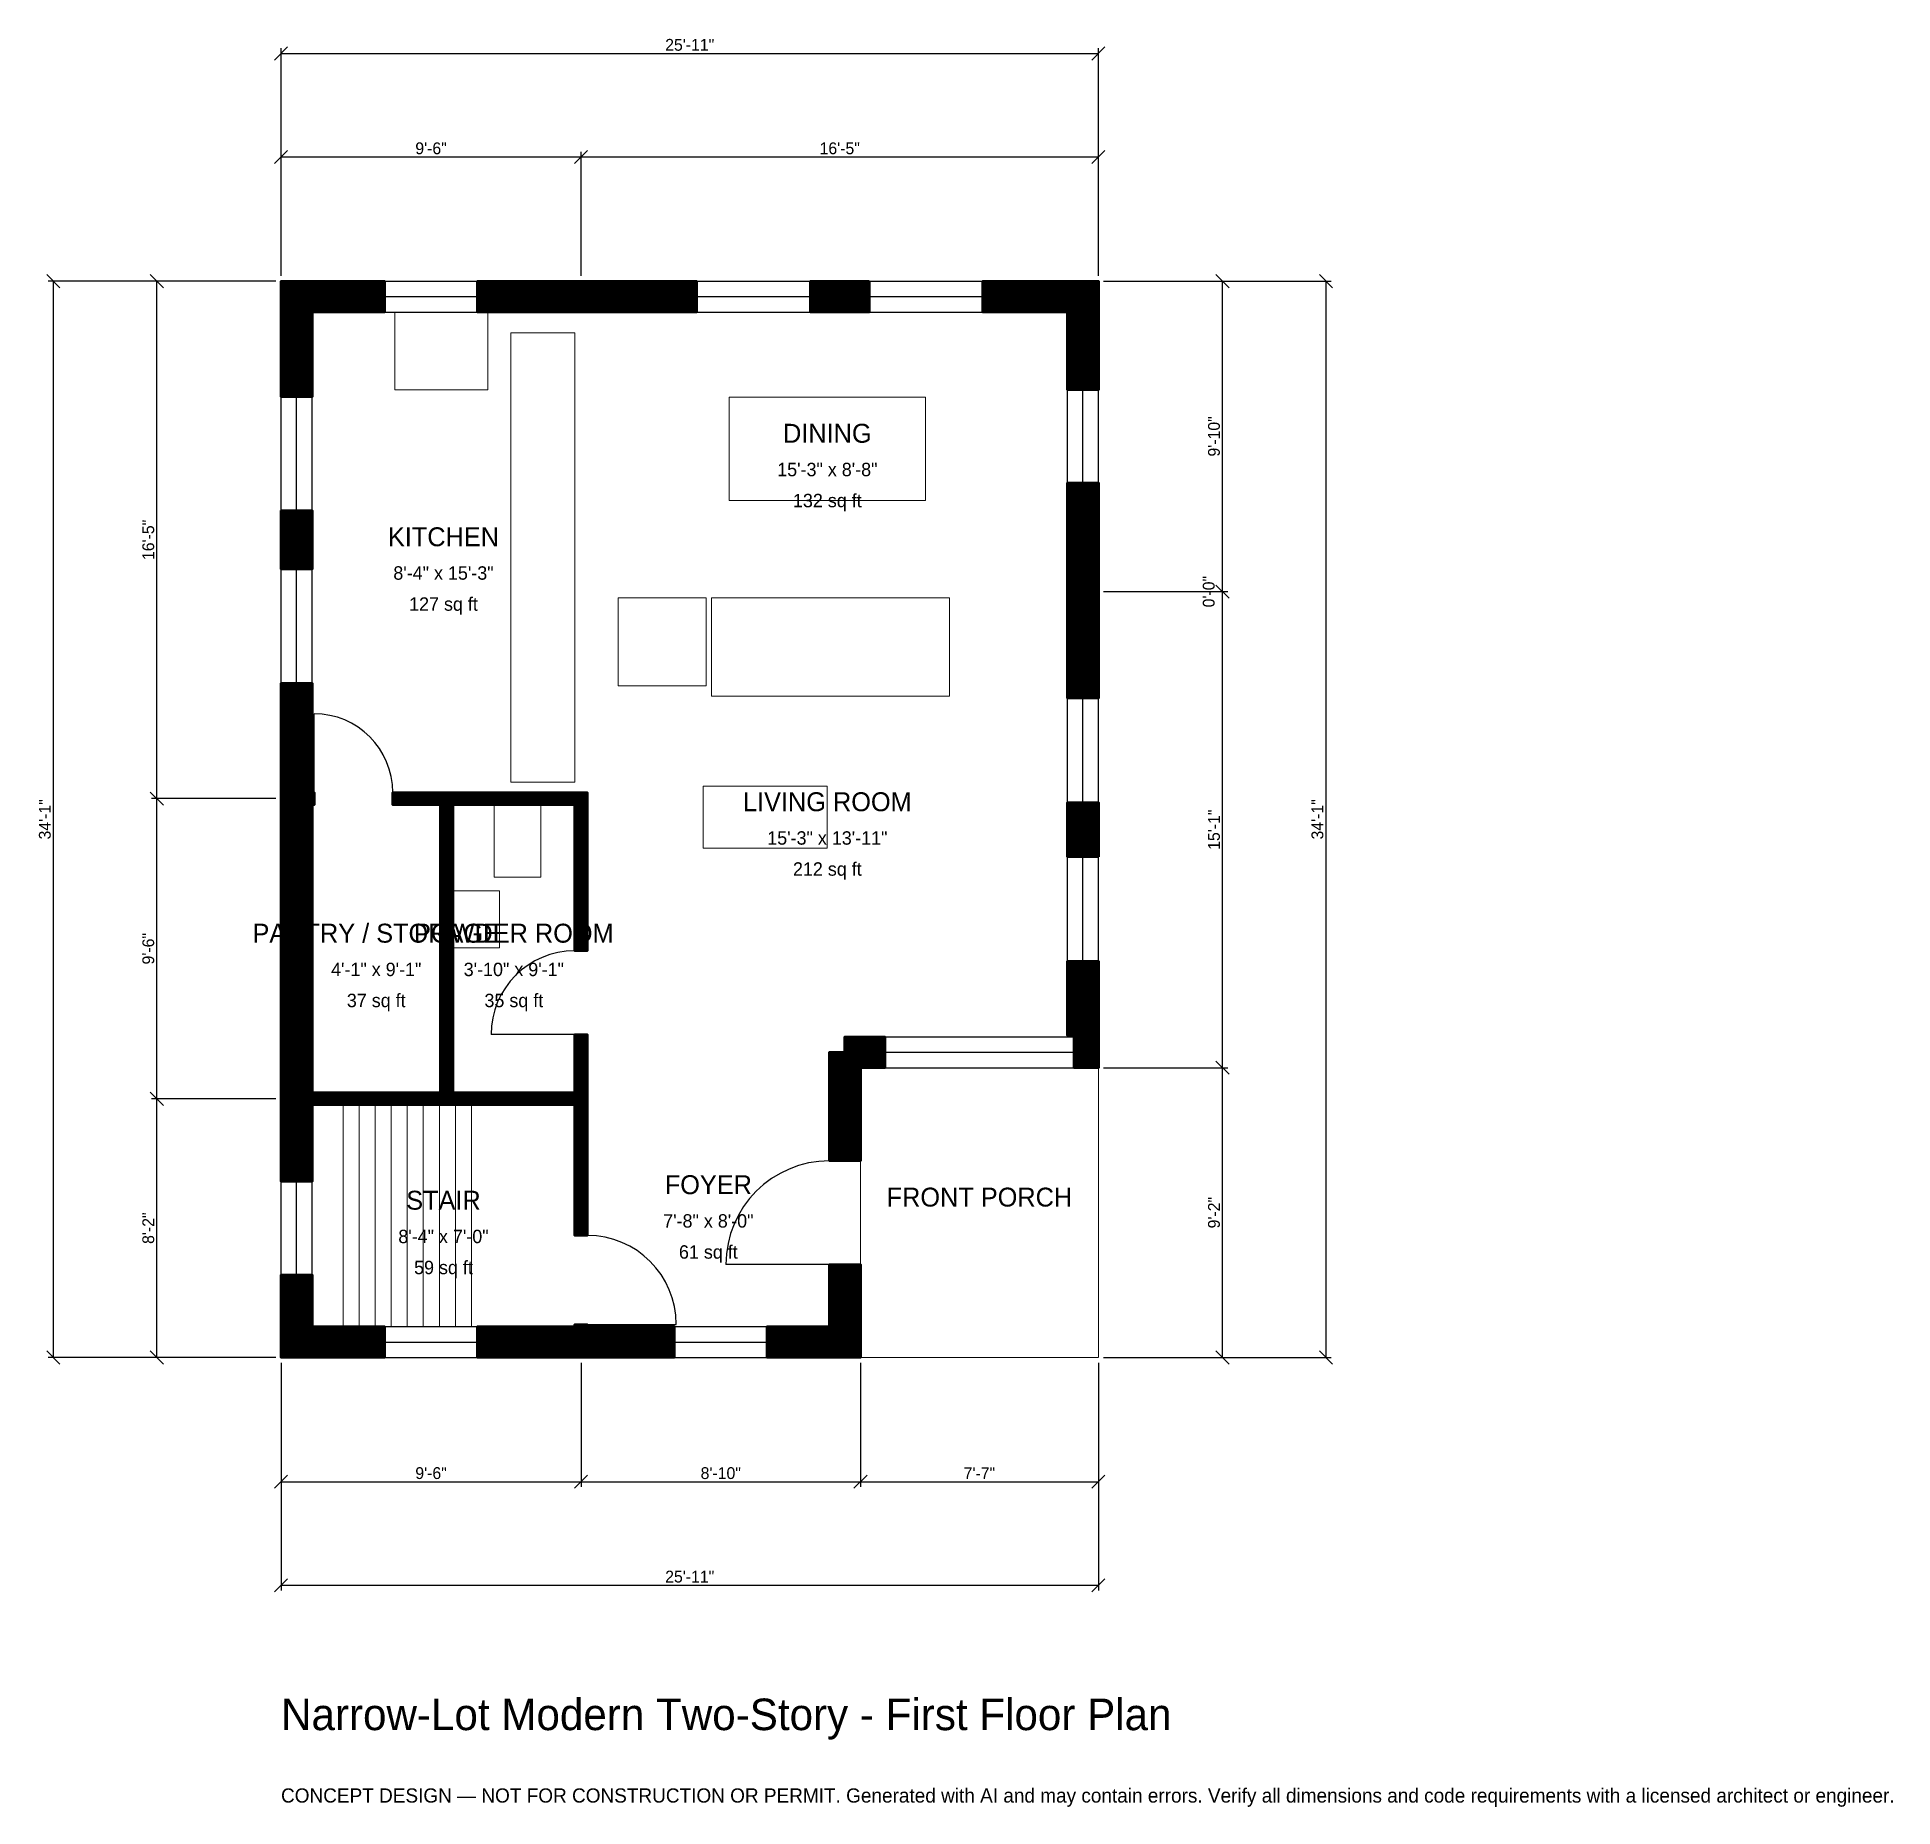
# Model space of a CAD drawing. Header units: inches. Extents: x -93 to 613, y -171 to 502.
import ezdxf
from ezdxf.enums import TextEntityAlignment as Align

# ---------------------------------------------------------------- set-up
doc = ezdxf.new("R2010")
doc.units = ezdxf.units.IN
doc.header["$MEASUREMENT"] = 0
doc.linetypes.add('DASHED', pattern=[0.6, 0.5, -0.1])
for name, color, linetype, lineweight in [('A-ANNO-DIMS', 1, 'Continuous', 13), ('A-ANNO-TEXT', 7, 'Continuous', 18), ('A-AREA-IDEN', 7, 'Continuous', 18), ('A-DOOR', 2, 'Continuous', 25), ('A-FLOR-FIXT', 9, 'Continuous', 13), ('A-FLOR-STRS', 3, 'Continuous', 18), ('A-FURN', 9, 'Continuous', 13), ('A-GLAZ', 4, 'Continuous', 25), ('A-SITE-PAVE', 8, 'Continuous', 13), ('A-WALL', 7, 'Continuous', 50), ('A-WALL-PATT', 8, 'Continuous', 13)]:
    doc.layers.add(name, color=color, linetype=linetype, lineweight=lineweight)
doc.dimstyles.new('PLAN', dxfattribs={"dimtxt": 4.5, "dimasz": 3, "dimexe": 2, "dimexo": 2, "dimgap": 1, "dimtad": 1, "dimdec": 0, "dimlunit": 4, "dimtsz": 2.5, "dimcen": 2.5, "dimclrd": 1, "dimclre": 1, "dimazin": 3, "dimtfac": 1, "dimtmove": 0, "dimatfit": 3})

msp = doc.modelspace()

# ---------------------------------------------------------------- hatches: boundary and pattern name
at = {"layer": 'A-WALL-PATT'}
h = msp.add_hatch(dxfattribs=at)
h.set_pattern_fill('ANSI31', color=8, scale=0.8)
h.paths.add_polyline_path([(0, 0), (0, 11.811), (0, 11.811), (0, 31.4961), (11.811, 31.4961), (11.811, 11.811), (39.3701, 11.811), (39.3701, 0), (11.811, 0), (11.811, 0), (0, 0), (0, 0), (0, 0)])
h.paths.add_polyline_path([(0, 92.5197), (0, 96.063), (0, 96.063), (0, 100.7874), (0, 100.7874), (0, 104.3307), (0, 206.6929), (0, 210.2362), (0, 210.2362), (0, 214.9606), (0, 214.9606), (0, 218.5039), (0, 256.5617), (11.811, 256.5617), (11.811, 218.5039), (11.811, 214.9606), (12.5984, 214.9606), (12.5984, 210.2362), (11.811, 210.2362), (11.811, 206.6929), (11.811, 104.3307), (11.811, 100.7874), (60.6299, 100.7874), (60.6299, 210.2362), (42.5197, 210.2362), (42.5197, 214.9606), (60.6299, 214.9606), (65.3543, 214.9606), (111.811, 214.9606), (116.5354, 214.9606), (116.5354, 210.2362), (116.5354, 154.7244), (111.811, 154.7244), (111.811, 210.2362), (65.3543, 210.2362), (65.3543, 100.7874), (111.811, 100.7874), (111.811, 107.874), (111.811, 112.5984), (111.811, 122.8346), (116.5354, 122.8346), (116.5354, 112.5984), (116.5354, 107.874), (116.5354, 100.7874), (116.5354, 96.063), (116.5354, 46.4567), (111.811, 46.4567), (111.811, 96.063), (65.3543, 96.063), (60.6299, 96.063), (11.811, 96.063), (11.811, 92.5197), (11.811, 66.9291), (0, 66.9291), (0, 92.5197)])
h.paths.add_polyline_path([(0, 322.1785), (11.811, 322.1785), (11.811, 299.8688), (0, 299.8688), (0, 322.1785)])
h.paths.add_polyline_path([(0, 397.6378), (0, 397.6378), (0, 409.4488), (0, 409.4488), (0, 409.4489), (11.811, 409.4489), (11.811, 409.4488), (39.3701, 409.4488), (39.3701, 397.6378), (11.811, 397.6378), (11.811, 365.4856), (0, 365.4856), (0, 397.6378)])
h.paths.add_polyline_path([(108.2677, 409.4488), (120.0787, 409.4488), (158.1365, 409.4488), (158.1365, 397.6378), (120.0787, 397.6378), (108.2677, 397.6378), (74.8031, 397.6378), (74.8031, 409.4488), (108.2677, 409.4488)])
h.paths.add_polyline_path([(223.7533, 409.4488), (223.7533, 397.6378), (201.4436, 397.6378), (201.4436, 409.4488), (223.7533, 409.4488)])
h.paths.add_polyline_path([(299.2126, 409.4488), (299.2126, 409.4489), (311.0236, 409.4489), (311.0236, 409.4488), (311.0237, 409.4488), (311.0237, 397.6378), (311.0236, 397.6378), (311.0236, 368.1102), (299.2126, 368.1102), (299.2126, 397.6378), (267.0604, 397.6378), (267.0604, 409.4488), (299.2126, 409.4488)])
h.paths.add_polyline_path([(311.0236, 297.2441), (311.0236, 285.4331), (311.0236, 250.853), (299.2126, 250.853), (299.2126, 285.4331), (299.2126, 297.2441), (299.2126, 332.6772), (311.0236, 332.6772), (311.0236, 297.2441)])
h.paths.add_polyline_path([(311.0236, 190.4856), (299.2126, 190.4856), (299.2126, 211.0892), (311.0236, 211.0892), (311.0236, 190.4856)])
h.paths.add_polyline_path([(311.0236, 122.0472), (311.0237, 122.0472), (311.0237, 110.2362), (311.0236, 110.2362), (311.0236, 110.2362), (301.7717, 110.2362), (301.7717, 122.4409), (299.2126, 122.4409), (299.2126, 150.7218), (311.0236, 150.7218), (311.0236, 122.0472)])
h.paths.add_polyline_path([(220.4724, 110.2362), (220.4724, 74.8031), (208.6614, 74.8031), (208.6614, 116.1417), (214.5669, 116.1417), (214.5669, 122.0472), (229.7244, 122.0472), (229.7244, 110.2362), (220.4724, 110.2362)])
h.paths.add_polyline_path([(220.4724, 11.811), (220.4725, 11.811), (220.4725, 0), (220.4724, 0), (220.4724, 0), (208.6614, 0), (208.6614, 0), (185.0394, 0), (185.0394, 11.811), (208.6614, 11.811), (208.6614, 35.4331), (220.4724, 35.4331), (220.4724, 11.811)])
h.paths.add_polyline_path([(120.0787, 0), (116.5354, 0), (116.5354, 0), (111.811, 0), (111.811, 0), (108.2677, 0), (74.8031, 0), (74.8031, 11.811), (108.2677, 11.811), (111.811, 11.811), (111.811, 12.5984), (116.5354, 12.5984), (116.5354, 11.811), (120.0787, 11.811), (149.6063, 11.811), (149.6063, 0), (120.0787, 0)])

# ---------------------------------------------------------------- linework, layer by layer
at = {"layer": 'A-DOOR'}
for p, q in [((12.5984, 214.9606), (12.5984, 244.8819)), ((111.811, 122.8346), (79.9213, 122.8346)), ((208.6614, 35.4331), (169.2913, 35.4331)), ((116.5354, 12.5984), (150.3937, 12.5984))]:
    msp.add_line(p, q, dxfattribs=at)
for centre, radius, start, end in [((12.5984, 214.9606), 29.9213, 0, 90), ((111.811, 122.8346), 31.8898, 90, 180), ((208.6614, 35.4331), 39.3701, 90, 180), ((116.5354, 12.5984), 33.8583, 0, 90)]:
    msp.add_arc(centre, radius, start, end, dxfattribs=at)
at = {"layer": 'A-FLOR-FIXT'}
for points in [[(87.4016, 218.8976), (111.811, 218.8976), (111.811, 389.7638), (87.4016, 389.7638)], [(81.1024, 182.6772), (98.8189, 182.6772), (98.8189, 210.2362), (81.1024, 210.2362)], [(65.3543, 155.9055), (83.0709, 155.9055), (83.0709, 177.5591), (65.3543, 177.5591)]]:
    msp.add_lwpolyline(points, close=True, dxfattribs=at)
at = {"layer": 'A-FLOR-STRS'}
for p, q in [((23.622, 11.811), (23.622, 96.063)), ((29.7244, 11.811), (29.7244, 96.063)), ((35.8268, 11.811), (35.8268, 96.063)), ((41.9291, 11.811), (41.9291, 96.063)), ((48.0315, 11.811), (48.0315, 96.063)), ((54.1339, 11.811), (54.1339, 96.063)), ((60.2362, 11.811), (60.2362, 96.063)), ((66.3386, 11.811), (66.3386, 96.063)), ((72.4409, 11.811), (72.4409, 96.063))]:
    msp.add_line(p, q, dxfattribs=at)
at = {"layer": 'A-FURN'}
for points in [[(43.3071, 368.1102), (78.7402, 368.1102), (78.7402, 397.6378), (43.3071, 397.6378)], [(170.4724, 325.9843), (245.2756, 325.9843), (245.2756, 365.3543), (170.4724, 365.3543)], [(128.3465, 255.5118), (161.811, 255.5118), (161.811, 288.9764), (128.3465, 288.9764)], [(163.7795, 251.5748), (254.3307, 251.5748), (254.3307, 288.9764), (163.7795, 288.9764)], [(160.6299, 193.7008), (207.874, 193.7008), (207.874, 217.3228), (160.6299, 217.3228)]]:
    msp.add_lwpolyline(points, close=True, dxfattribs=at)
at = {"layer": 'A-GLAZ'}
for p, q in [((39.3701, 409.4488), (74.8031, 409.4488)), ((39.3701, 403.5433), (74.8031, 403.5433)), ((158.1365, 409.4488), (201.4436, 409.4488)), ((158.1365, 403.5433), (201.4436, 403.5433)), ((223.7533, 409.4488), (267.0604, 409.4488)), ((223.7533, 403.5433), (267.0604, 403.5433)), ((39.3701, 397.6378), (74.8031, 397.6378)), ((158.1365, 397.6378), (201.4436, 397.6378)), ((223.7533, 397.6378), (267.0604, 397.6378)), ((299.2126, 332.6772), (299.2126, 368.1102)), ((305.1181, 332.6772), (305.1181, 368.1102)), ((311.0236, 332.6772), (311.0236, 368.1102)), ((0, 322.1785), (0, 365.4856)), ((5.9055, 322.1785), (5.9055, 365.4856)), ((11.811, 322.1785), (11.811, 365.4856)), ((0, 256.5617), (0, 299.8688)), ((5.9055, 256.5617), (5.9055, 299.8688)), ((11.811, 256.5617), (11.811, 299.8688)), ((299.2126, 211.0892), (299.2126, 250.853)), ((305.1181, 211.0892), (305.1181, 250.853)), ((311.0236, 211.0892), (311.0236, 250.853)), ((299.2126, 150.7218), (299.2126, 190.4856)), ((305.1181, 150.7218), (305.1181, 190.4856)), ((311.0236, 150.7218), (311.0236, 190.4856)), ((229.7244, 122.0472), (301.7717, 122.0472)), ((229.7244, 116.1417), (301.7717, 116.1417)), ((229.7244, 110.2362), (301.7717, 110.2362)), ((0, 31.4961), (0, 66.9291)), ((5.9055, 31.4961), (5.9055, 66.9291)), ((11.811, 31.4961), (11.811, 66.9291)), ((39.3701, 11.811), (74.8031, 11.811)), ((149.6063, 11.811), (185.0394, 11.811)), ((39.3701, 5.9055), (74.8031, 5.9055)), ((39.3701, 0), (74.8031, 0)), ((149.6063, 5.9055), (185.0394, 5.9055)), ((149.6063, 0), (185.0394, 0))]:
    msp.add_line(p, q, dxfattribs=at)
at = {"layer": 'A-SITE-PAVE', "linetype": 'DASHED'}
msp.add_lwpolyline([(220.4724, 0), (311.0236, 0), (311.0236, 110.2362), (220.4724, 110.2362)], close=True, dxfattribs=at)
at = {"layer": 'A-WALL'}
for points in [[(0, 397.6378), (0, 397.6378), (0, 409.4488), (0, 409.4488), (0, 409.4489), (11.811, 409.4489), (11.811, 409.4488), (39.3701, 409.4488), (39.3701, 397.6378), (11.811, 397.6378), (11.811, 365.4856), (0, 365.4856), (0, 397.6378)], [(108.2677, 409.4488), (120.0787, 409.4488), (158.1365, 409.4488), (158.1365, 397.6378), (120.0787, 397.6378), (108.2677, 397.6378), (74.8031, 397.6378), (74.8031, 409.4488), (108.2677, 409.4488)], [(223.7533, 409.4488), (223.7533, 397.6378), (201.4436, 397.6378), (201.4436, 409.4488), (223.7533, 409.4488)], [(299.2126, 409.4488), (299.2126, 409.4489), (311.0236, 409.4489), (311.0236, 409.4488), (311.0237, 409.4488), (311.0237, 397.6378), (311.0236, 397.6378), (311.0236, 368.1102), (299.2126, 368.1102), (299.2126, 397.6378), (267.0604, 397.6378), (267.0604, 409.4488), (299.2126, 409.4488)], [(311.0236, 297.2441), (311.0236, 285.4331), (311.0236, 250.853), (299.2126, 250.853), (299.2126, 285.4331), (299.2126, 297.2441), (299.2126, 332.6772), (311.0236, 332.6772), (311.0236, 297.2441)], [(0, 322.1785), (11.811, 322.1785), (11.811, 299.8688), (0, 299.8688), (0, 322.1785)], [(0, 92.5197), (0, 96.063), (0, 96.063), (0, 100.7874), (0, 100.7874), (0, 104.3307), (0, 206.6929), (0, 210.2362), (0, 210.2362), (0, 214.9606), (0, 214.9606), (0, 218.5039), (0, 256.5617), (11.811, 256.5617), (11.811, 218.5039), (11.811, 214.9606), (12.5984, 214.9606), (12.5984, 210.2362), (11.811, 210.2362), (11.811, 206.6929), (11.811, 104.3307), (11.811, 100.7874), (60.6299, 100.7874), (60.6299, 210.2362), (42.5197, 210.2362), (42.5197, 214.9606), (60.6299, 214.9606), (65.3543, 214.9606), (111.811, 214.9606), (116.5354, 214.9606), (116.5354, 210.2362), (116.5354, 154.7244), (111.811, 154.7244), (111.811, 210.2362), (65.3543, 210.2362), (65.3543, 100.7874), (111.811, 100.7874), (111.811, 107.874), (111.811, 112.5984), (111.811, 122.8346), (116.5354, 122.8346), (116.5354, 112.5984), (116.5354, 107.874), (116.5354, 100.7874), (116.5354, 96.063), (116.5354, 46.4567), (111.811, 46.4567), (111.811, 96.063), (65.3543, 96.063), (60.6299, 96.063), (11.811, 96.063), (11.811, 92.5197), (11.811, 66.9291), (0, 66.9291), (0, 92.5197)], [(311.0236, 190.4856), (299.2126, 190.4856), (299.2126, 211.0892), (311.0236, 211.0892), (311.0236, 190.4856)], [(311.0236, 122.0472), (311.0237, 122.0472), (311.0237, 110.2362), (311.0236, 110.2362), (311.0236, 110.2362), (301.7717, 110.2362), (301.7717, 122.4409), (299.2126, 122.4409), (299.2126, 150.7218), (311.0236, 150.7218), (311.0236, 122.0472)], [(220.4724, 110.2362), (220.4724, 74.8031), (208.6614, 74.8031), (208.6614, 116.1417), (214.5669, 116.1417), (214.5669, 122.0472), (229.7244, 122.0472), (229.7244, 110.2362), (220.4724, 110.2362)], [(220.4724, 11.811), (220.4725, 11.811), (220.4725, 0), (220.4724, 0), (220.4724, 0), (208.6614, 0), (208.6614, 0), (185.0394, 0), (185.0394, 11.811), (208.6614, 11.811), (208.6614, 35.4331), (220.4724, 35.4331), (220.4724, 11.811)], [(0, 0), (0, 11.811), (0, 11.811), (0, 31.4961), (11.811, 31.4961), (11.811, 11.811), (39.3701, 11.811), (39.3701, 0), (11.811, 0), (11.811, 0), (0, 0), (0, 0), (0, 0)], [(120.0787, 0), (116.5354, 0), (116.5354, 0), (111.811, 0), (111.811, 0), (108.2677, 0), (74.8031, 0), (74.8031, 11.811), (108.2677, 11.811), (111.811, 11.811), (111.811, 12.5984), (116.5354, 12.5984), (116.5354, 11.811), (120.0787, 11.811), (149.6063, 11.811), (149.6063, 0), (120.0787, 0)]]:
    msp.add_lwpolyline(points, close=True, dxfattribs=at)

# ---------------------------------------------------------------- texts
at = {"layer": 'A-ANNO-TEXT'}
for s, height, p in [('Narrow-Lot Modern Two-Story - First Floor Plan', 12, (0, -141.7323)), ('CONCEPT DESIGN — NOT FOR CONSTRUCTION OR PERMIT. Generated with AI and may contain errors. Verify all dimensions and code requirements with a licensed architect or engineer.', 5.4, (0, -169.2913))]:
    msp.add_text(s, height=height, dxfattribs=at).set_placement(p)
at = {"layer": 'A-AREA-IDEN'}
for s, height, p in [('DINING', 7.2, (207.874, 351.5748)), ('15\'-3" x 8\'-8"', 5.1, (207.874, 337.7953)), ('132 sq ft', 5.1, (207.874, 325.9843)), ('KITCHEN', 7.2, (61.811, 312.2047)), ('8\'-4" x 15\'-3"', 5.1, (61.811, 298.4252)), ('127 sq ft', 5.1, (61.811, 286.6142)), ('LIVING ROOM', 7.2, (207.874, 211.4173)), ('15\'-3" x 13\'-11"', 5.1, (207.874, 197.6378)), ('212 sq ft', 5.1, (207.874, 185.8268)), ('PANTRY / STORAGE', 7.2, (36.2205, 161.4173)), ('POWDER ROOM', 7.2, (88.5827, 161.4173)), ('4\'-1" x 9\'-1"', 5.1, (36.2205, 147.6378)), ('3\'-10" x 9\'-1"', 5.1, (88.5827, 147.6378)), ('37 sq ft', 5.1, (36.2205, 135.8268)), ('35 sq ft', 5.1, (88.5827, 135.8268)), ('FOYER', 7.2, (162.5984, 65.748)), ('FRONT PORCH', 7.2, (265.748, 61.0236)), ('STAIR', 7.2, (61.811, 59.8425)), ('7\'-8" x 8\'-0"', 5.1, (162.5984, 51.9685)), ('8\'-4" x 7\'-0"', 5.1, (61.811, 46.063)), ('61 sq ft', 5.1, (162.5984, 40.1575)), ('59 sq ft', 5.1, (61.811, 34.252))]:
    msp.add_text(s, height=height, dxfattribs=at).set_placement(p, align=Align.MIDDLE_CENTER)

# ---------------------------------------------------------------- dimensions: what is measured, and where the dimension line sits
at = {"layer": 'A-ANNO-DIMS'}
for base, p1, p2, text in [((0, 496.063), (0, 409.4488), (311.0236, 409.4488), '25\'-11"'), ((0, 456.6929), (0, 409.4488), (114.1732, 409.4488), '9\'-6"'), ((114.1732, 456.6929), (114.1732, 409.4488), (311.0236, 409.4488), '16\'-5"'), ((0, -47.2441), (0, 0), (114.1732, 0), '9\'-6"'), ((0, -86.6142), (0, 0), (311.0236, 0), '25\'-11"'), ((114.1732, -47.2441), (114.1732, 0), (220.4724, 0), '8\'-10"'), ((220.4724, -47.2441), (220.4724, 0), (311.0236, 0), '7\'-7"')]:
    msp.add_linear_dim(base=base, p1=p1, p2=p2, text=text, dimstyle='PLAN', dxfattribs=at).render()
for base, p1, p2, text in [((-86.6142, 0), (0, 0), (0, 409.4488), '34\'-1"'), ((-47.2441, 212.5984), (0, 212.5984), (0, 409.4488), '16\'-5"'), ((358.2677, 291.3386), (311.0236, 291.3386), (311.0236, 409.4488), '9\'-10"'), ((397.6378, 0), (311.0236, 0), (311.0236, 409.4488), '34\'-1"'), ((358.2677, 291.3386), (311.0236, 291.3386), (311.0236, 291.3386), '0\'-0"'), ((358.2677, 110.2362), (311.0236, 110.2362), (311.0236, 291.3386), '15\'-1"'), ((-47.2441, 98.4252), (0, 98.4252), (0, 212.5984), '9\'-6"'), ((358.2677, 0), (311.0236, 0), (311.0236, 110.2362), '9\'-2"'), ((-47.2441, 0), (0, 0), (0, 98.4252), '8\'-2"')]:
    msp.add_linear_dim(base=base, p1=p1, p2=p2, angle=90, text=text, dimstyle='PLAN', dxfattribs=at).render()

doc.saveas('drawing.dxf')
